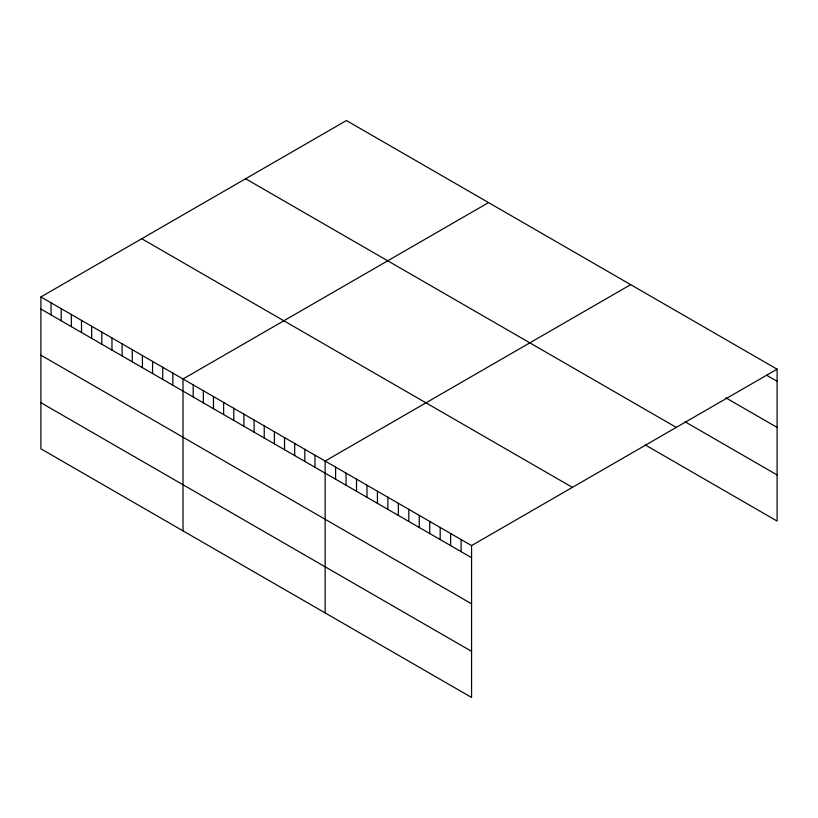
<?xml version="1.0" encoding="UTF-8"?>
<svg xmlns="http://www.w3.org/2000/svg" width="818" height="818" viewBox="0 0 818 818"><rect width="100%" height="100%" fill="white"/><g stroke="black" fill="none" stroke-linecap="round" stroke-linejoin="round"><path stroke-width="1.23" d="M40.9 296.944L471.567 545.586L471.567 697.457L40.9 448.816L40.9 296.944L346.433 120.543L777.1 369.184L777.1 521.056L645.32 444.972M488.561 202.588L183.017 378.99L183.017 530.872M630.678 284.644L325.135 461.045L325.135 612.927M471.567 545.586L777.1 369.184M766.64 375.257L777.1 381.3M725.852 397.834L777.1 427.415M685.065 421.802L777.1 474.941M245.615 178.753L676.271 427.395M141.729 238.723L572.385 487.364M40.9 309.051L471.567 557.692M40.9 355.176L471.567 603.817M40.9 402.701L471.567 651.343M461.107 539.543L461.107 551.659M450.646 533.5L450.646 545.616M440.186 527.467L440.186 539.583M429.726 521.424L429.726 533.54M419.266 515.391L419.266 527.508M408.806 509.348L408.806 521.465M398.346 503.315L398.346 515.432M387.896 497.272L387.896 509.389M377.435 491.24L377.435 503.346M366.975 485.197L366.975 497.313M356.515 479.154L356.515 491.27M346.055 473.121L346.055 485.238M335.595 467.078L335.595 479.195M314.981 455.186L314.981 467.293M304.838 449.317L304.838 461.434M294.684 443.458L294.684 455.575M284.531 437.599L284.531 449.716M274.378 431.74L274.378 443.857M264.224 425.881L264.224 437.998M254.081 420.012L254.081 432.129M243.928 414.153L243.928 426.27M233.774 408.294L233.774 420.411M223.621 402.436L223.621 414.552M213.478 396.577L213.478 408.693M203.324 390.718L203.324 402.824M193.171 384.849L193.171 396.965M172.864 373.131L172.864 385.247M162.721 367.272L162.721 379.388M152.567 361.413L152.567 373.519M142.414 355.544L142.414 367.66M132.26 349.685L132.26 361.801M122.107 343.826L122.107 355.942M111.964 337.967L111.964 350.084M101.81 332.108L101.81 344.225M91.657 326.239L91.657 338.355M81.503 320.38L81.503 332.497M71.35 314.521L71.35 326.638M61.207 308.662L61.207 320.779M51.053 302.803L51.053 314.92"/></g></svg>
